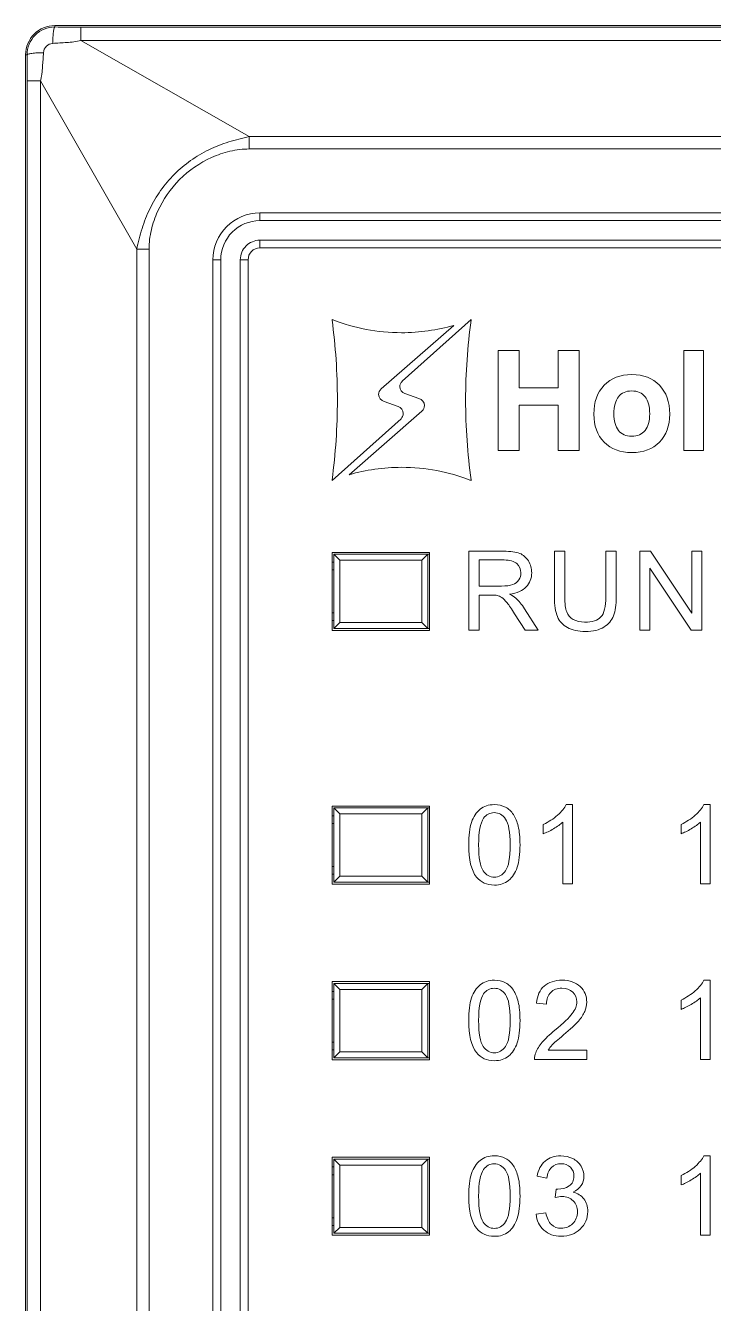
# Model space of a CAD drawing. Header units: millimetres. Extents: x 33157 to 59611, y -29750 to 1750.
# Drawn here: x 53663.15 to 53680.77, y 1401.97 to 1434.72 of the extents above; entities that cross this region are included whole.
import ezdxf

# ---------------------------------------------------------------- set-up
doc = ezdxf.new("R2010")
doc.units = ezdxf.units.MM
doc.layers.get('0').update_dxf_attribs({"lineweight": 18})

msp = doc.modelspace()

# ---------------------------------------------------------------- linework, layer by layer
at = {"lineweight": 9}
for p, q in [((53663.899, 1434.72), (53663.899, 1434.683)), ((53664.563, 1434.682), (53664.563, 1434.34)), ((53663.149, 1433.97), (53663.149, 1335.47)), ((53663.187, 1433.306), (53663.187, 1433.306)), ((53663.187, 1433.306), (53663.187, 1336.134)), ((53663.528, 1433.306), (53663.528, 1433.306)), ((53663.528, 1433.306), (53663.528, 1336.134)), ((53668.879, 1431.874), (53668.879, 1431.557)), ((53669.149, 1429.92), (53669.149, 1429.72)), ((53669.149, 1429.22), (53669.149, 1429.02)), ((53665.995, 1428.989), (53665.995, 1340.45)), ((53666.311, 1428.989), (53666.311, 1340.45)), ((53667.949, 1428.72), (53667.949, 1428.72)), ((53667.949, 1428.72), (53667.949, 1340.72)), ((53668.149, 1428.72), (53668.149, 1428.72)), ((53668.149, 1428.72), (53668.149, 1340.72)), ((53668.649, 1428.72), (53668.649, 1340.72)), ((53668.849, 1428.72), (53668.849, 1340.72)), ((53670.999, 1421.22), (53670.999, 1419.22)), ((53673.499, 1421.22), (53673.499, 1419.22)), ((53671.049, 1421.17), (53671.049, 1419.27)), ((53671.199, 1421.02), (53671.199, 1419.42)), ((53673.299, 1421.02), (53673.299, 1419.42)), ((53673.449, 1421.17), (53673.449, 1419.27)), ((53670.999, 1414.72), (53670.999, 1412.72)), ((53671.049, 1414.67), (53671.049, 1412.77)), ((53673.449, 1414.67), (53673.449, 1412.77)), ((53673.499, 1414.72), (53673.499, 1412.72)), ((53671.199, 1414.52), (53671.199, 1412.92)), ((53673.299, 1414.52), (53673.299, 1412.92)), ((53670.999, 1410.22), (53670.999, 1408.22)), ((53671.049, 1410.17), (53671.049, 1408.27)), ((53673.449, 1410.17), (53673.449, 1408.27)), ((53673.499, 1410.22), (53673.499, 1408.22)), ((53671.199, 1410.02), (53671.199, 1408.42)), ((53673.299, 1410.02), (53673.299, 1408.42)), ((53670.999, 1405.72), (53670.999, 1403.72)), ((53671.049, 1405.67), (53671.049, 1403.77)), ((53671.199, 1405.52), (53671.199, 1403.92)), ((53673.299, 1405.52), (53673.299, 1403.92)), ((53673.449, 1405.67), (53673.449, 1403.77)), ((53673.499, 1405.72), (53673.499, 1403.72))]:
    msp.add_line(p, q, dxfattribs=at)
for points, knots in [([(53663.899, 1434.72), (53663.7, 1434.72), (53663.509, 1434.641), (53663.368, 1434.5), (53663.228, 1434.359), (53663.149, 1434.169), (53663.149, 1433.97)], [0, 0, 0, 0, 165304.652238, 165304.652238, 165304.652238, 330609.304477, 330609.304477, 330609.304477, 330609.304477]), ([(53663.899, 1434.683), (53663.71, 1434.683), (53663.528, 1434.608), (53663.394, 1434.474), (53663.261, 1434.34), (53663.186, 1434.159), (53663.186, 1433.97)], [0, 0, 0, 0, 165304.802887, 165304.802887, 165304.802887, 330609.605774, 330609.605774, 330609.605774, 330609.605774]), ([(53663.899, 1434.683), (53663.894, 1434.682), (53663.891, 1434.678), (53663.889, 1434.674), (53663.884, 1434.666), (53663.882, 1434.658), (53663.88, 1434.65), (53663.876, 1434.638), (53663.873, 1434.625), (53663.871, 1434.612), (53663.867, 1434.595), (53663.865, 1434.578), (53663.863, 1434.561), (53663.857, 1434.516), (53663.853, 1434.471), (53663.85, 1434.426), (53663.846, 1434.371), (53663.844, 1434.317), (53663.843, 1434.262)], [0, 0, 0, 0, 140340.459918, 140340.459918, 140340.459918, 280680.919836, 280680.919836, 280680.919836, 421021.379754, 421021.379754, 421021.379754, 561361.839672, 561361.839672, 561361.839672, 701702.299591, 701702.299591, 701702.299591, 842042.759509, 842042.759509, 842042.759509, 842042.759509]), ([(53663.843, 1434.262), (53663.903, 1434.266), (53663.964, 1434.269), (53664.024, 1434.273), (53664.084, 1434.276), (53664.145, 1434.28), (53664.205, 1434.285), (53664.265, 1434.29), (53664.325, 1434.296), (53664.386, 1434.303), (53664.446, 1434.31), (53664.507, 1434.319), (53664.563, 1434.34)], [0, 0, 0, 0, 146582.949328, 146582.949328, 146582.949328, 293165.898656, 293165.898656, 293165.898656, 439748.847984, 439748.847984, 439748.847984, 586331.797312, 586331.797312, 586331.797312, 586331.797312]), ([(53663.186, 1433.97), (53663.186, 1433.974), (53663.191, 1433.977), (53663.195, 1433.979), (53663.203, 1433.984), (53663.211, 1433.987), (53663.219, 1433.989), (53663.231, 1433.993), (53663.244, 1433.995), (53663.257, 1433.998), (53663.274, 1434.001), (53663.291, 1434.004), (53663.308, 1434.006), (53663.352, 1434.012), (53663.397, 1434.016), (53663.443, 1434.019), (53663.497, 1434.022), (53663.552, 1434.024), (53663.606, 1434.025)], [0, 0, 0, 0, 140339.633561, 140339.633561, 140339.633561, 280679.267122, 280679.267122, 280679.267122, 421018.900683, 421018.900683, 421018.900683, 561358.534244, 561358.534244, 561358.534244, 701698.167805, 701698.167805, 701698.167805, 842037.801366, 842037.801366, 842037.801366, 842037.801366]), ([(53663.528, 1433.306), (53663.539, 1433.334), (53663.546, 1433.363), (53663.552, 1433.393), (53663.557, 1433.423), (53663.562, 1433.453), (53663.566, 1433.483), (53663.573, 1433.543), (53663.579, 1433.603), (53663.583, 1433.664), (53663.588, 1433.724), (53663.592, 1433.784), (53663.596, 1433.845), (53663.6, 1433.905), (53663.603, 1433.965), (53663.606, 1434.025)], [0, 0, 0, 0, 142979.376193, 142979.376193, 142979.376193, 285958.752386, 285958.752386, 285958.752386, 428938.128579, 428938.128579, 428938.128579, 571917.504772, 571917.504772, 571917.504772, 714896.880965, 714896.880965, 714896.880965, 714896.880965]), ([(53663.606, 1434.025), (53663.609, 1434.085), (53663.637, 1434.144), (53663.681, 1434.188), (53663.724, 1434.231), (53663.784, 1434.259), (53663.843, 1434.262)], [0, 0, 0, 0, 165306.618342, 165306.618342, 165306.618342, 330613.236683, 330613.236683, 330613.236683, 330613.236683]), ([(53668.879, 1431.874), (53668.791, 1431.852), (53668.703, 1431.832), (53668.615, 1431.811), (53668.526, 1431.789), (53668.439, 1431.765), (53668.352, 1431.737), (53668.179, 1431.683), (53668.009, 1431.617), (53667.846, 1431.537), (53667.682, 1431.457), (53667.525, 1431.364), (53667.377, 1431.259), (53667.229, 1431.154), (53667.09, 1431.036), (53666.961, 1430.908), (53666.832, 1430.779), (53666.715, 1430.64), (53666.609, 1430.491), (53666.504, 1430.343), (53666.411, 1430.186), (53666.331, 1430.023), (53666.252, 1429.86), (53666.185, 1429.69), (53666.131, 1429.516), (53666.104, 1429.43), (53666.08, 1429.342), (53666.058, 1429.254), (53666.036, 1429.166), (53666.017, 1429.077), (53665.995, 1428.989)], [0, 0, 0, 0, 135358.657209, 135358.657209, 135358.657209, 270717.314418, 270717.314418, 270717.314418, 406075.971628, 406075.971628, 406075.971628, 541434.628837, 541434.628837, 541434.628837, 676793.286046, 676793.286046, 676793.286046, 812151.943255, 812151.943255, 812151.943255, 947510.600464, 947510.600464, 947510.600464, 1082869.257674, 1082869.257674, 1082869.257674, 1218227.914883, 1218227.914883, 1218227.914883, 1353586.572092, 1353586.572092, 1353586.572092, 1353586.572092]), ([(53668.879, 1431.557), (53668.713, 1431.557), (53668.547, 1431.535), (53668.385, 1431.497), (53668.223, 1431.459), (53668.065, 1431.406), (53667.913, 1431.338), (53667.61, 1431.202), (53667.331, 1431.009), (53667.095, 1430.773), (53666.859, 1430.538), (53666.667, 1430.259), (53666.531, 1429.956), (53666.463, 1429.804), (53666.409, 1429.646), (53666.371, 1429.484), (53666.333, 1429.322), (53666.311, 1429.155), (53666.311, 1428.989)], [0, 0, 0, 0, 140352.830232, 140352.830232, 140352.830232, 280705.660465, 280705.660465, 280705.660465, 421058.490697, 421058.490697, 421058.490697, 561411.32093, 561411.32093, 561411.32093, 701764.151162, 701764.151162, 701764.151162, 842116.981394, 842116.981394, 842116.981394, 842116.981394]), ([(53669.149, 1429.92), (53668.831, 1429.92), (53668.525, 1429.793), (53668.3, 1429.568), (53668.075, 1429.343), (53667.949, 1429.038), (53667.949, 1428.72)], [0, 0, 0, 0, 165327.065782, 165327.065782, 165327.065782, 330654.131564, 330654.131564, 330654.131564, 330654.131564]), ([(53669.149, 1429.72), (53668.884, 1429.72), (53668.629, 1429.614), (53668.442, 1429.427), (53668.254, 1429.239), (53668.149, 1428.985), (53668.149, 1428.72)], [0, 0, 0, 0, 165327.884713, 165327.884713, 165327.884713, 330655.769427, 330655.769427, 330655.769427, 330655.769427]), ([(53669.149, 1429.22), (53669.016, 1429.22), (53668.889, 1429.167), (53668.795, 1429.073), (53668.701, 1428.98), (53668.649, 1428.852), (53668.649, 1428.72)], [0, 0, 0, 0, 165329.932514, 165329.932514, 165329.932514, 330659.865027, 330659.865027, 330659.865027, 330659.865027]), ([(53669.149, 1429.02), (53669.069, 1429.02), (53668.993, 1428.988), (53668.937, 1428.932), (53668.88, 1428.876), (53668.849, 1428.799), (53668.849, 1428.72)], [0, 0, 0, 0, 165330.751599, 165330.751599, 165330.751599, 330661.503199, 330661.503199, 330661.503199, 330661.503199])]:
    msp.add_open_spline(points, degree=3, knots=knots, dxfattribs=at)
for points in [[(53697.099, 1434.72), (53697.099, 1434.72), (53663.899, 1434.72), (53663.899, 1434.72)], [(53663.899, 1434.683), (53664.12, 1434.682), (53664.342, 1434.682), (53664.563, 1434.682)], [(53664.563, 1434.682), (53664.563, 1434.682), (53696.435, 1434.682), (53696.435, 1434.682)], [(53664.563, 1434.34), (53664.563, 1434.34), (53696.435, 1434.34), (53696.435, 1434.34)], [(53664.563, 1434.34), (53664.563, 1434.34), (53668.879, 1431.874), (53668.879, 1431.874)], [(53663.186, 1433.97), (53663.186, 1433.97), (53663.149, 1433.97), (53663.149, 1433.97)], [(53663.187, 1433.306), (53663.186, 1433.527), (53663.186, 1433.748), (53663.186, 1433.97)], [(53663.528, 1433.306), (53663.528, 1433.306), (53665.995, 1428.989), (53665.995, 1428.989)], [(53663.187, 1433.306), (53663.187, 1433.306), (53663.528, 1433.306), (53663.528, 1433.306)], [(53692.118, 1431.874), (53692.118, 1431.874), (53668.879, 1431.874), (53668.879, 1431.874)], [(53692.118, 1431.557), (53692.118, 1431.557), (53668.879, 1431.557), (53668.879, 1431.557)], [(53669.149, 1429.92), (53669.149, 1429.92), (53691.849, 1429.92), (53691.849, 1429.92)], [(53669.149, 1429.72), (53669.149, 1429.72), (53691.849, 1429.72), (53691.849, 1429.72)], [(53691.849, 1429.22), (53691.849, 1429.22), (53669.149, 1429.22), (53669.149, 1429.22)], [(53666.311, 1428.989), (53666.311, 1428.989), (53665.995, 1428.989), (53665.995, 1428.989)], [(53691.849, 1429.02), (53691.849, 1429.02), (53669.149, 1429.02), (53669.149, 1429.02)], [(53667.949, 1428.72), (53667.949, 1428.72), (53668.149, 1428.72), (53668.149, 1428.72)], [(53668.849, 1428.72), (53668.849, 1428.72), (53668.649, 1428.72), (53668.649, 1428.72)], [(53673.499, 1421.22), (53673.499, 1421.22), (53670.999, 1421.22), (53670.999, 1421.22)], [(53671.049, 1420.97), (53671.049, 1420.97), (53670.999, 1420.97), (53670.999, 1420.97)], [(53671.049, 1421.17), (53671.049, 1421.17), (53673.499, 1421.17), (53673.499, 1421.17)], [(53671.049, 1421.17), (53671.049, 1421.17), (53671.199, 1421.02), (53671.199, 1421.02)], [(53673.299, 1421.02), (53673.299, 1421.02), (53671.199, 1421.02), (53671.199, 1421.02)], [(53673.449, 1421.17), (53673.449, 1421.17), (53673.299, 1421.02), (53673.299, 1421.02)], [(53671.049, 1420.77), (53671.049, 1420.77), (53670.999, 1420.77), (53670.999, 1420.77)], [(53670.999, 1419.67), (53670.999, 1419.67), (53671.049, 1419.67), (53671.049, 1419.67)], [(53670.999, 1419.47), (53670.999, 1419.47), (53671.049, 1419.47), (53671.049, 1419.47)], [(53671.049, 1419.27), (53671.049, 1419.27), (53673.499, 1419.27), (53673.499, 1419.27)], [(53671.049, 1419.27), (53671.049, 1419.27), (53671.199, 1419.42), (53671.199, 1419.42)], [(53671.199, 1419.42), (53671.199, 1419.42), (53673.299, 1419.42), (53673.299, 1419.42)], [(53673.449, 1419.27), (53673.449, 1419.27), (53673.299, 1419.42), (53673.299, 1419.42)], [(53670.999, 1419.22), (53670.999, 1419.22), (53673.499, 1419.22), (53673.499, 1419.22)], [(53673.499, 1414.72), (53673.499, 1414.72), (53670.999, 1414.72), (53670.999, 1414.72)], [(53671.049, 1414.67), (53671.049, 1414.67), (53673.499, 1414.67), (53673.499, 1414.67)], [(53671.049, 1414.67), (53671.049, 1414.67), (53671.199, 1414.52), (53671.199, 1414.52)], [(53673.449, 1414.67), (53673.449, 1414.67), (53673.299, 1414.52), (53673.299, 1414.52)], [(53671.049, 1414.47), (53671.049, 1414.47), (53670.999, 1414.47), (53670.999, 1414.47)], [(53673.299, 1414.52), (53673.299, 1414.52), (53671.199, 1414.52), (53671.199, 1414.52)], [(53671.049, 1414.27), (53671.049, 1414.27), (53670.999, 1414.27), (53670.999, 1414.27)], [(53670.999, 1413.17), (53670.999, 1413.17), (53671.049, 1413.17), (53671.049, 1413.17)], [(53670.999, 1412.72), (53670.999, 1412.72), (53673.499, 1412.72), (53673.499, 1412.72)], [(53670.999, 1412.97), (53670.999, 1412.97), (53671.049, 1412.97), (53671.049, 1412.97)], [(53671.049, 1412.77), (53671.049, 1412.77), (53673.499, 1412.77), (53673.499, 1412.77)], [(53671.049, 1412.77), (53671.049, 1412.77), (53671.199, 1412.92), (53671.199, 1412.92)], [(53671.199, 1412.92), (53671.199, 1412.92), (53673.299, 1412.92), (53673.299, 1412.92)], [(53673.449, 1412.77), (53673.449, 1412.77), (53673.299, 1412.92), (53673.299, 1412.92)], [(53673.499, 1410.22), (53673.499, 1410.22), (53670.999, 1410.22), (53670.999, 1410.22)], [(53671.049, 1410.17), (53671.049, 1410.17), (53673.499, 1410.17), (53673.499, 1410.17)], [(53671.049, 1410.17), (53671.049, 1410.17), (53671.199, 1410.02), (53671.199, 1410.02)], [(53673.449, 1410.17), (53673.449, 1410.17), (53673.299, 1410.02), (53673.299, 1410.02)], [(53671.049, 1409.97), (53671.049, 1409.97), (53670.999, 1409.97), (53670.999, 1409.97)], [(53671.049, 1409.77), (53671.049, 1409.77), (53670.999, 1409.77), (53670.999, 1409.77)], [(53673.299, 1410.02), (53673.299, 1410.02), (53671.199, 1410.02), (53671.199, 1410.02)], [(53670.999, 1408.67), (53670.999, 1408.67), (53671.049, 1408.67), (53671.049, 1408.67)], [(53670.999, 1408.47), (53670.999, 1408.47), (53671.049, 1408.47), (53671.049, 1408.47)], [(53670.999, 1408.22), (53670.999, 1408.22), (53673.499, 1408.22), (53673.499, 1408.22)], [(53671.049, 1408.27), (53671.049, 1408.27), (53673.499, 1408.27), (53673.499, 1408.27)], [(53671.049, 1408.27), (53671.049, 1408.27), (53671.199, 1408.42), (53671.199, 1408.42)], [(53671.199, 1408.42), (53671.199, 1408.42), (53673.299, 1408.42), (53673.299, 1408.42)], [(53673.449, 1408.27), (53673.449, 1408.27), (53673.299, 1408.42), (53673.299, 1408.42)], [(53673.499, 1405.72), (53673.499, 1405.72), (53670.999, 1405.72), (53670.999, 1405.72)], [(53671.049, 1405.67), (53671.049, 1405.67), (53673.499, 1405.67), (53673.499, 1405.67)], [(53671.049, 1405.67), (53671.049, 1405.67), (53671.199, 1405.52), (53671.199, 1405.52)], [(53673.299, 1405.52), (53673.299, 1405.52), (53671.199, 1405.52), (53671.199, 1405.52)], [(53673.449, 1405.67), (53673.449, 1405.67), (53673.299, 1405.52), (53673.299, 1405.52)], [(53671.049, 1405.47), (53671.049, 1405.47), (53670.999, 1405.47), (53670.999, 1405.47)], [(53671.049, 1405.27), (53671.049, 1405.27), (53670.999, 1405.27), (53670.999, 1405.27)], [(53670.999, 1404.17), (53670.999, 1404.17), (53671.049, 1404.17), (53671.049, 1404.17)], [(53670.999, 1403.97), (53670.999, 1403.97), (53671.049, 1403.97), (53671.049, 1403.97)], [(53671.049, 1403.77), (53671.049, 1403.77), (53671.199, 1403.92), (53671.199, 1403.92)], [(53671.199, 1403.92), (53671.199, 1403.92), (53673.299, 1403.92), (53673.299, 1403.92)], [(53673.449, 1403.77), (53673.449, 1403.77), (53673.299, 1403.92), (53673.299, 1403.92)], [(53670.999, 1403.72), (53670.999, 1403.72), (53673.499, 1403.72), (53673.499, 1403.72)], [(53671.049, 1403.77), (53671.049, 1403.77), (53673.499, 1403.77), (53673.499, 1403.77)]]:
    msp.add_open_spline(points, degree=3, dxfattribs=at)
for points, knots in [([(53672.694, 1424.956), (53672.694, 1424.956), (53672.694, 1424.956), (53672.694, 1424.956), (53672.694, 1424.956), (53672.338, 1425.086), (53672.338, 1425.086), (53672.254, 1425.104), (53672.191, 1425.179), (53672.191, 1425.268), (53672.191, 1425.323), (53672.216, 1425.373), (53672.255, 1425.407), (53672.255, 1425.407), (53672.255, 1425.408), (53672.255, 1425.408), (53672.255, 1425.408), (53674.118, 1427.037), (53674.118, 1427.037), (53673.692, 1426.915), (53673.243, 1426.849), (53672.779, 1426.849), (53672.161, 1426.849), (53671.57, 1426.965), (53671.026, 1427.176), (53671.017, 1427.179), (53671.008, 1427.182), (53670.999, 1427.185), (53670.999, 1427.185), (53670.999, 1427.173), (53670.999, 1427.173), (53671.089, 1426.503), (53671.136, 1425.82), (53671.136, 1425.125), (53671.136, 1424.43), (53671.089, 1423.747), (53670.999, 1423.077), (53670.999, 1423.077), (53670.999, 1423.062), (53670.999, 1423.062), (53670.999, 1423.062), (53672.766, 1424.645), (53672.766, 1424.645), (53672.766, 1424.645), (53672.766, 1424.646), (53672.766, 1424.646), (53672.801, 1424.68), (53672.823, 1424.727), (53672.823, 1424.78), (53672.823, 1424.863), (53672.769, 1424.932), (53672.694, 1424.956)], [0, 0, 0, 0, 132330.18671, 132330.18671, 132330.18671, 264660.37342, 264660.37342, 264660.37342, 396990.56013, 396990.56013, 396990.56013, 529320.74684, 529320.74684, 529320.74684, 661650.93355, 661650.93355, 661650.93355, 793981.12026, 793981.12026, 793981.12026, 926311.30697, 926311.30697, 926311.30697, 1058641.49368, 1058641.49368, 1058641.49368, 1190971.68039, 1190971.68039, 1190971.68039, 1323301.8671, 1323301.8671, 1323301.8671, 1455632.05381, 1455632.05381, 1455632.05381, 1587962.24052, 1587962.24052, 1587962.24052, 1720292.42723, 1720292.42723, 1720292.42723, 1852622.61394, 1852622.61394, 1852622.61394, 1984952.80065, 1984952.80065, 1984952.80065, 2117282.98736, 2117282.98736, 2117282.98736, 2249613.17407, 2249613.17407, 2249613.17407, 2249613.17407]), ([(53672.864, 1425.292), (53672.864, 1425.292), (53672.864, 1425.292), (53672.864, 1425.292), (53672.864, 1425.292), (53673.22, 1425.162), (53673.22, 1425.162), (53673.304, 1425.144), (53673.366, 1425.07), (53673.366, 1424.98), (53673.366, 1424.925), (53673.341, 1424.875), (53673.303, 1424.841), (53673.303, 1424.841), (53673.303, 1424.84), (53673.303, 1424.84), (53673.303, 1424.84), (53671.44, 1423.211), (53671.44, 1423.211), (53671.866, 1423.333), (53672.314, 1423.399), (53672.779, 1423.399), (53673.397, 1423.399), (53673.988, 1423.283), (53674.532, 1423.072), (53674.541, 1423.069), (53674.55, 1423.066), (53674.559, 1423.063), (53674.559, 1423.063), (53674.559, 1423.075), (53674.559, 1423.075), (53674.469, 1423.745), (53674.421, 1424.428), (53674.421, 1425.123), (53674.421, 1425.818), (53674.469, 1426.502), (53674.559, 1427.172), (53674.559, 1427.172), (53674.559, 1427.186), (53674.559, 1427.186), (53674.559, 1427.186), (53672.792, 1425.603), (53672.792, 1425.603), (53672.792, 1425.603), (53672.792, 1425.602), (53672.792, 1425.602), (53672.757, 1425.568), (53672.735, 1425.521), (53672.735, 1425.468), (53672.735, 1425.385), (53672.789, 1425.316), (53672.864, 1425.292)], [0, 0, 0, 0, 132335.71671, 132335.71671, 132335.71671, 264671.433421, 264671.433421, 264671.433421, 397007.150131, 397007.150131, 397007.150131, 529342.866841, 529342.866841, 529342.866841, 661678.583552, 661678.583552, 661678.583552, 794014.300262, 794014.300262, 794014.300262, 926350.016973, 926350.016973, 926350.016973, 1058685.733683, 1058685.733683, 1058685.733683, 1191021.450393, 1191021.450393, 1191021.450393, 1323357.167104, 1323357.167104, 1323357.167104, 1455692.883814, 1455692.883814, 1455692.883814, 1588028.600524, 1588028.600524, 1588028.600524, 1720364.317235, 1720364.317235, 1720364.317235, 1852700.033945, 1852700.033945, 1852700.033945, 1985035.750655, 1985035.750655, 1985035.750655, 2117371.467366, 2117371.467366, 2117371.467366, 2249707.184076, 2249707.184076, 2249707.184076, 2249707.184076]), ([(53675.253, 1426.393), (53675.253, 1426.393), (53675.52, 1426.393), (53675.52, 1426.393), (53675.52, 1426.393), (53675.79, 1426.393), (53675.79, 1426.393), (53675.79, 1426.393), (53675.79, 1425.433), (53675.79, 1425.433), (53675.79, 1425.433), (53676.793, 1425.433), (53676.793, 1425.433), (53676.793, 1425.433), (53676.793, 1426.393), (53676.793, 1426.393), (53676.793, 1426.393), (53677.061, 1426.393), (53677.061, 1426.393), (53677.061, 1426.393), (53677.33, 1426.393), (53677.33, 1426.393), (53677.33, 1426.393), (53677.33, 1423.827), (53677.33, 1423.827), (53677.33, 1423.827), (53677.062, 1423.827), (53677.062, 1423.827), (53677.062, 1423.827), (53676.793, 1423.827), (53676.793, 1423.827), (53676.793, 1423.827), (53676.793, 1424.991), (53676.793, 1424.991), (53676.793, 1424.991), (53675.79, 1424.991), (53675.79, 1424.991), (53675.79, 1424.991), (53675.79, 1423.827), (53675.79, 1423.827), (53675.79, 1423.827), (53675.522, 1423.827), (53675.522, 1423.827), (53675.522, 1423.827), (53675.253, 1423.827), (53675.253, 1423.827), (53675.253, 1423.827), (53675.253, 1426.393), (53675.253, 1426.393)], [0, 0, 0, 0, 132576.113349, 132576.113349, 132576.113349, 265152.226698, 265152.226698, 265152.226698, 397728.340048, 397728.340048, 397728.340048, 530304.453397, 530304.453397, 530304.453397, 662880.566746, 662880.566746, 662880.566746, 795456.680095, 795456.680095, 795456.680095, 928032.793444, 928032.793444, 928032.793444, 1060608.906793, 1060608.906793, 1060608.906793, 1193185.020143, 1193185.020143, 1193185.020143, 1325761.133492, 1325761.133492, 1325761.133492, 1458337.246841, 1458337.246841, 1458337.246841, 1590913.36019, 1590913.36019, 1590913.36019, 1723489.473539, 1723489.473539, 1723489.473539, 1856065.586889, 1856065.586889, 1856065.586889, 1988641.700238, 1988641.700238, 1988641.700238, 2121217.813587, 2121217.813587, 2121217.813587, 2121217.813587]), ([(53680.013, 1426.393), (53680.013, 1426.393), (53680.263, 1426.393), (53680.263, 1426.393), (53680.263, 1426.393), (53680.514, 1426.393), (53680.514, 1426.393), (53680.514, 1426.393), (53680.514, 1423.827), (53680.514, 1423.827), (53680.514, 1423.827), (53680.264, 1423.827), (53680.264, 1423.827), (53680.264, 1423.827), (53680.013, 1423.827), (53680.013, 1423.827), (53680.013, 1423.827), (53680.013, 1426.393), (53680.013, 1426.393)], [0, 0, 0, 0, 140393.901834, 140393.901834, 140393.901834, 280787.803669, 280787.803669, 280787.803669, 421181.705503, 421181.705503, 421181.705503, 561575.607338, 561575.607338, 561575.607338, 701969.509172, 701969.509172, 701969.509172, 842363.411007, 842363.411007, 842363.411007, 842363.411007]), ([(53677.968, 1424.044), (53677.792, 1424.222), (53677.705, 1424.463), (53677.705, 1424.765), (53677.705, 1425.075), (53677.792, 1425.32), (53677.968, 1425.502), (53678.143, 1425.684), (53678.379, 1425.776), (53678.676, 1425.776), (53678.975, 1425.776), (53679.212, 1425.684), (53679.387, 1425.502), (53679.561, 1425.32), (53679.649, 1425.075), (53679.649, 1424.765), (53679.649, 1424.463), (53679.561, 1424.222), (53679.387, 1424.044), (53679.212, 1423.866), (53678.975, 1423.777), (53678.676, 1423.777), (53678.379, 1423.777), (53678.143, 1423.866), (53677.968, 1424.044)], [0, 0, 0, 0, 137267.133533, 137267.133533, 137267.133533, 274534.267066, 274534.267066, 274534.267066, 411801.400599, 411801.400599, 411801.400599, 549068.534132, 549068.534132, 549068.534132, 686335.667665, 686335.667665, 686335.667665, 823602.801197, 823602.801197, 823602.801197, 960869.93473, 960869.93473, 960869.93473, 1098137.068263, 1098137.068263, 1098137.068263, 1098137.068263]), ([(53679.017, 1424.343), (53679.095, 1424.441), (53679.135, 1424.584), (53679.135, 1424.771), (53679.135, 1424.962), (53679.095, 1425.108), (53679.017, 1425.207), (53678.939, 1425.307), (53678.825, 1425.356), (53678.676, 1425.356), (53678.526, 1425.356), (53678.413, 1425.307), (53678.335, 1425.207), (53678.258, 1425.108), (53678.219, 1424.962), (53678.219, 1424.771), (53678.219, 1424.584), (53678.258, 1424.441), (53678.335, 1424.343), (53678.413, 1424.246), (53678.526, 1424.197), (53678.676, 1424.197), (53678.825, 1424.197), (53678.939, 1424.246), (53679.017, 1424.343)], [0, 0, 0, 0, 137268.459971, 137268.459971, 137268.459971, 274536.919941, 274536.919941, 274536.919941, 411805.379912, 411805.379912, 411805.379912, 549073.839882, 549073.839882, 549073.839882, 686342.299853, 686342.299853, 686342.299853, 823610.759823, 823610.759823, 823610.759823, 960879.219794, 960879.219794, 960879.219794, 1098147.679764, 1098147.679764, 1098147.679764, 1098147.679764]), ([(53674.499, 1419.227), (53674.499, 1419.227), (53674.499, 1421.248), (53674.499, 1421.248), (53674.499, 1421.248), (53675.394, 1421.248), (53675.394, 1421.248), (53675.574, 1421.248), (53675.711, 1421.229), (53675.805, 1421.193), (53675.898, 1421.157), (53675.973, 1421.093), (53676.029, 1421.001), (53676.085, 1420.909), (53676.113, 1420.808), (53676.113, 1420.697), (53676.113, 1420.553), (53676.066, 1420.432), (53675.974, 1420.334), (53675.881, 1420.236), (53675.738, 1420.174), (53675.544, 1420.147), (53675.615, 1420.113), (53675.669, 1420.079), (53675.705, 1420.046), (53675.784, 1419.975), (53675.857, 1419.885), (53675.927, 1419.777), (53675.927, 1419.777), (53676.276, 1419.227), (53676.276, 1419.227), (53676.276, 1419.227), (53675.942, 1419.227), (53675.942, 1419.227), (53675.942, 1419.227), (53675.675, 1419.647), (53675.675, 1419.647), (53675.597, 1419.769), (53675.533, 1419.862), (53675.483, 1419.926), (53675.432, 1419.991), (53675.387, 1420.035), (53675.347, 1420.061), (53675.307, 1420.087), (53675.266, 1420.105), (53675.225, 1420.115), (53675.195, 1420.121), (53675.145, 1420.124), (53675.076, 1420.124), (53675.076, 1420.124), (53674.767, 1420.124), (53674.767, 1420.124), (53674.767, 1420.124), (53674.767, 1419.227), (53674.767, 1419.227), (53674.767, 1419.227), (53674.499, 1419.227), (53674.499, 1419.227)], [0, 0, 0, 0, 131876.937556, 131876.937556, 131876.937556, 263753.875111, 263753.875111, 263753.875111, 395630.812667, 395630.812667, 395630.812667, 527507.750223, 527507.750223, 527507.750223, 659384.687778, 659384.687778, 659384.687778, 791261.625334, 791261.625334, 791261.625334, 923138.562889, 923138.562889, 923138.562889, 1055015.500445, 1055015.500445, 1055015.500445, 1186892.438001, 1186892.438001, 1186892.438001, 1318769.375556, 1318769.375556, 1318769.375556, 1450646.313112, 1450646.313112, 1450646.313112, 1582523.250668, 1582523.250668, 1582523.250668, 1714400.188223, 1714400.188223, 1714400.188223, 1846277.125779, 1846277.125779, 1846277.125779, 1978154.063335, 1978154.063335, 1978154.063335, 2110031.00089, 2110031.00089, 2110031.00089, 2241907.938446, 2241907.938446, 2241907.938446, 2373784.876001, 2373784.876001, 2373784.876001, 2505661.813557, 2505661.813557, 2505661.813557, 2505661.813557]), ([(53678.011, 1421.248), (53678.011, 1421.248), (53678.279, 1421.248), (53678.279, 1421.248), (53678.279, 1421.248), (53678.279, 1420.081), (53678.279, 1420.081), (53678.279, 1419.877), (53678.256, 1419.716), (53678.211, 1419.597), (53678.165, 1419.478), (53678.082, 1419.38), (53677.962, 1419.305), (53677.843, 1419.231), (53677.686, 1419.193), (53677.491, 1419.193), (53677.303, 1419.193), (53677.148, 1419.225), (53677.028, 1419.291), (53676.907, 1419.356), (53676.822, 1419.45), (53676.771, 1419.574), (53676.719, 1419.698), (53676.693, 1419.867), (53676.693, 1420.081), (53676.693, 1420.081), (53676.693, 1421.248), (53676.693, 1421.248), (53676.693, 1421.248), (53676.962, 1421.248), (53676.962, 1421.248), (53676.962, 1421.248), (53676.962, 1420.081), (53676.962, 1420.081), (53676.962, 1419.906), (53676.978, 1419.776), (53677.01, 1419.693), (53677.043, 1419.61), (53677.098, 1419.545), (53677.178, 1419.501), (53677.257, 1419.455), (53677.354, 1419.433), (53677.468, 1419.433), (53677.664, 1419.433), (53677.803, 1419.478), (53677.887, 1419.566), (53677.97, 1419.656), (53678.011, 1419.827), (53678.011, 1420.081), (53678.011, 1420.081), (53678.011, 1421.248), (53678.011, 1421.248)], [0, 0, 0, 0, 132350.91578, 132350.91578, 132350.91578, 264701.83156, 264701.83156, 264701.83156, 397052.74734, 397052.74734, 397052.74734, 529403.66312, 529403.66312, 529403.66312, 661754.5789, 661754.5789, 661754.5789, 794105.49468, 794105.49468, 794105.49468, 926456.41046, 926456.41046, 926456.41046, 1058807.32624, 1058807.32624, 1058807.32624, 1191158.242019, 1191158.242019, 1191158.242019, 1323509.157799, 1323509.157799, 1323509.157799, 1455860.073579, 1455860.073579, 1455860.073579, 1588210.989359, 1588210.989359, 1588210.989359, 1720561.905139, 1720561.905139, 1720561.905139, 1852912.820919, 1852912.820919, 1852912.820919, 1985263.736699, 1985263.736699, 1985263.736699, 2117614.652479, 2117614.652479, 2117614.652479, 2249965.568259, 2249965.568259, 2249965.568259, 2249965.568259]), ([(53678.88, 1419.227), (53678.88, 1419.227), (53678.88, 1421.248), (53678.88, 1421.248), (53678.88, 1421.248), (53679.155, 1421.248), (53679.155, 1421.248), (53679.155, 1421.248), (53680.215, 1419.661), (53680.215, 1419.661), (53680.215, 1419.661), (53680.215, 1421.248), (53680.215, 1421.248), (53680.215, 1421.248), (53680.472, 1421.248), (53680.472, 1421.248), (53680.472, 1421.248), (53680.472, 1419.227), (53680.472, 1419.227), (53680.472, 1419.227), (53680.197, 1419.227), (53680.197, 1419.227), (53680.197, 1419.227), (53679.137, 1420.813), (53679.137, 1420.813), (53679.137, 1420.813), (53679.137, 1419.227), (53679.137, 1419.227), (53679.137, 1419.227), (53678.88, 1419.227), (53678.88, 1419.227)], [0, 0, 0, 0, 135399.252835, 135399.252835, 135399.252835, 270798.50567, 270798.50567, 270798.50567, 406197.758506, 406197.758506, 406197.758506, 541597.011341, 541597.011341, 541597.011341, 676996.264176, 676996.264176, 676996.264176, 812395.517011, 812395.517011, 812395.517011, 947794.769846, 947794.769846, 947794.769846, 1083194.022682, 1083194.022682, 1083194.022682, 1218593.275517, 1218593.275517, 1218593.275517, 1353992.528352, 1353992.528352, 1353992.528352, 1353992.528352]), ([(53674.767, 1420.356), (53674.767, 1420.356), (53675.34, 1420.356), (53675.34, 1420.356), (53675.463, 1420.356), (53675.558, 1420.368), (53675.626, 1420.394), (53675.695, 1420.419), (53675.747, 1420.459), (53675.783, 1420.515), (53675.818, 1420.571), (53675.836, 1420.631), (53675.836, 1420.696), (53675.836, 1420.792), (53675.802, 1420.871), (53675.733, 1420.932), (53675.664, 1420.994), (53675.554, 1421.025), (53675.405, 1421.025), (53675.405, 1421.025), (53674.767, 1421.025), (53674.767, 1421.025), (53674.767, 1421.025), (53674.767, 1420.356), (53674.767, 1420.356)], [0, 0, 0, 0, 137266.155107, 137266.155107, 137266.155107, 274532.310215, 274532.310215, 274532.310215, 411798.465322, 411798.465322, 411798.465322, 549064.62043, 549064.62043, 549064.62043, 686330.775537, 686330.775537, 686330.775537, 823596.930645, 823596.930645, 823596.930645, 960863.085752, 960863.085752, 960863.085752, 1098129.240859, 1098129.240859, 1098129.240859, 1098129.240859]), ([(53674.499, 1413.724), (53674.499, 1413.963), (53674.523, 1414.155), (53674.572, 1414.301), (53674.621, 1414.447), (53674.694, 1414.56), (53674.791, 1414.638), (53674.888, 1414.717), (53675.009, 1414.756), (53675.156, 1414.756), (53675.264, 1414.756), (53675.359, 1414.734), (53675.442, 1414.691), (53675.524, 1414.647), (53675.591, 1414.584), (53675.644, 1414.502), (53675.697, 1414.42), (53675.738, 1414.32), (53675.768, 1414.201), (53675.799, 1414.083), (53675.814, 1413.924), (53675.814, 1413.724), (53675.814, 1413.487), (53675.789, 1413.295), (53675.741, 1413.149), (53675.692, 1413.003), (53675.619, 1412.891), (53675.523, 1412.812), (53675.426, 1412.732), (53675.304, 1412.693), (53675.156, 1412.693), (53674.962, 1412.693), (53674.809, 1412.762), (53674.698, 1412.901), (53674.565, 1413.07), (53674.499, 1413.344), (53674.499, 1413.724)], [0, 0, 0, 0, 134150.619176, 134150.619176, 134150.619176, 268301.238351, 268301.238351, 268301.238351, 402451.857527, 402451.857527, 402451.857527, 536602.476702, 536602.476702, 536602.476702, 670753.095878, 670753.095878, 670753.095878, 804903.715053, 804903.715053, 804903.715053, 939054.334229, 939054.334229, 939054.334229, 1073204.953404, 1073204.953404, 1073204.953404, 1207355.57258, 1207355.57258, 1207355.57258, 1341506.191755, 1341506.191755, 1341506.191755, 1475656.810931, 1475656.810931, 1475656.810931, 1609807.430106, 1609807.430106, 1609807.430106, 1609807.430106]), ([(53677.156, 1412.727), (53677.156, 1412.727), (53676.908, 1412.727), (53676.908, 1412.727), (53676.908, 1412.727), (53676.908, 1414.308), (53676.908, 1414.308), (53676.848, 1414.251), (53676.77, 1414.194), (53676.673, 1414.137), (53676.576, 1414.08), (53676.488, 1414.037), (53676.411, 1414.009), (53676.411, 1414.009), (53676.411, 1414.249), (53676.411, 1414.249), (53676.55, 1414.314), (53676.671, 1414.393), (53676.775, 1414.486), (53676.879, 1414.579), (53676.953, 1414.669), (53676.996, 1414.756), (53676.996, 1414.756), (53677.156, 1414.756), (53677.156, 1414.756), (53677.156, 1414.756), (53677.156, 1412.727), (53677.156, 1412.727)], [0, 0, 0, 0, 136313.333687, 136313.333687, 136313.333687, 272626.667374, 272626.667374, 272626.667374, 408940.001062, 408940.001062, 408940.001062, 545253.334749, 545253.334749, 545253.334749, 681566.668436, 681566.668436, 681566.668436, 817880.002123, 817880.002123, 817880.002123, 954193.335811, 954193.335811, 954193.335811, 1090506.669498, 1090506.669498, 1090506.669498, 1226820.003185, 1226820.003185, 1226820.003185, 1226820.003185]), ([(53680.683, 1412.727), (53680.683, 1412.727), (53680.435, 1412.727), (53680.435, 1412.727), (53680.435, 1412.727), (53680.435, 1414.308), (53680.435, 1414.308), (53680.375, 1414.251), (53680.296, 1414.194), (53680.2, 1414.137), (53680.103, 1414.08), (53680.015, 1414.037), (53679.938, 1414.009), (53679.938, 1414.009), (53679.938, 1414.249), (53679.938, 1414.249), (53680.077, 1414.314), (53680.198, 1414.393), (53680.302, 1414.486), (53680.406, 1414.579), (53680.48, 1414.669), (53680.523, 1414.756), (53680.523, 1414.756), (53680.683, 1414.756), (53680.683, 1414.756), (53680.683, 1414.756), (53680.683, 1412.727), (53680.683, 1412.727)], [0, 0, 0, 0, 136322.40008, 136322.40008, 136322.40008, 272644.800161, 272644.800161, 272644.800161, 408967.200241, 408967.200241, 408967.200241, 545289.600321, 545289.600321, 545289.600321, 681612.000402, 681612.000402, 681612.000402, 817934.400482, 817934.400482, 817934.400482, 954256.800562, 954256.800562, 954256.800562, 1090579.200643, 1090579.200643, 1090579.200643, 1226901.600723, 1226901.600723, 1226901.600723, 1226901.600723]), ([(53674.753, 1413.723), (53674.753, 1413.391), (53674.791, 1413.169), (53674.869, 1413.06), (53674.946, 1412.951), (53675.042, 1412.896), (53675.156, 1412.896), (53675.27, 1412.896), (53675.366, 1412.951), (53675.444, 1413.061), (53675.521, 1413.171), (53675.56, 1413.391), (53675.56, 1413.723), (53675.56, 1414.056), (53675.521, 1414.277), (53675.444, 1414.386), (53675.366, 1414.495), (53675.27, 1414.55), (53675.153, 1414.55), (53675.04, 1414.55), (53674.948, 1414.502), (53674.88, 1414.405), (53674.795, 1414.282), (53674.753, 1414.055), (53674.753, 1413.723)], [0, 0, 0, 0, 137273.364918, 137273.364918, 137273.364918, 274546.729835, 274546.729835, 274546.729835, 411820.094753, 411820.094753, 411820.094753, 549093.45967, 549093.45967, 549093.45967, 686366.824588, 686366.824588, 686366.824588, 823640.189505, 823640.189505, 823640.189505, 960913.554423, 960913.554423, 960913.554423, 1098186.91934, 1098186.91934, 1098186.91934, 1098186.91934]), ([(53674.499, 1409.224), (53674.499, 1409.463), (53674.523, 1409.655), (53674.572, 1409.801), (53674.621, 1409.947), (53674.694, 1410.06), (53674.791, 1410.138), (53674.888, 1410.217), (53675.009, 1410.256), (53675.156, 1410.256), (53675.264, 1410.256), (53675.359, 1410.234), (53675.442, 1410.191), (53675.524, 1410.147), (53675.591, 1410.084), (53675.644, 1410.002), (53675.697, 1409.92), (53675.738, 1409.82), (53675.768, 1409.701), (53675.799, 1409.583), (53675.814, 1409.424), (53675.814, 1409.224), (53675.814, 1408.987), (53675.789, 1408.795), (53675.741, 1408.649), (53675.692, 1408.503), (53675.619, 1408.391), (53675.523, 1408.312), (53675.426, 1408.232), (53675.304, 1408.193), (53675.156, 1408.193), (53674.962, 1408.193), (53674.809, 1408.262), (53674.698, 1408.401), (53674.565, 1408.57), (53674.499, 1408.844), (53674.499, 1409.224)], [0, 0, 0, 0, 134156.099615, 134156.099615, 134156.099615, 268312.199229, 268312.199229, 268312.199229, 402468.298844, 402468.298844, 402468.298844, 536624.398458, 536624.398458, 536624.398458, 670780.498073, 670780.498073, 670780.498073, 804936.597687, 804936.597687, 804936.597687, 939092.697302, 939092.697302, 939092.697302, 1073248.796916, 1073248.796916, 1073248.796916, 1207404.896531, 1207404.896531, 1207404.896531, 1341560.996145, 1341560.996145, 1341560.996145, 1475717.09576, 1475717.09576, 1475717.09576, 1609873.195374, 1609873.195374, 1609873.195374, 1609873.195374]), ([(53677.526, 1408.464), (53677.526, 1408.464), (53677.526, 1408.227), (53677.526, 1408.227), (53677.526, 1408.227), (53676.188, 1408.227), (53676.188, 1408.227), (53676.186, 1408.287), (53676.196, 1408.344), (53676.217, 1408.399), (53676.252, 1408.49), (53676.307, 1408.58), (53676.383, 1408.668), (53676.458, 1408.756), (53676.566, 1408.858), (53676.707, 1408.973), (53676.926, 1409.153), (53677.074, 1409.296), (53677.152, 1409.401), (53677.23, 1409.506), (53677.269, 1409.606), (53677.269, 1409.7), (53677.269, 1409.798), (53677.234, 1409.881), (53677.163, 1409.949), (53677.093, 1410.016), (53677.001, 1410.05), (53676.887, 1410.05), (53676.767, 1410.05), (53676.671, 1410.014), (53676.599, 1409.943), (53676.527, 1409.872), (53676.491, 1409.773), (53676.49, 1409.646), (53676.49, 1409.646), (53676.236, 1409.672), (53676.236, 1409.672), (53676.254, 1409.862), (53676.32, 1410.007), (53676.433, 1410.106), (53676.548, 1410.206), (53676.701, 1410.256), (53676.893, 1410.256), (53677.087, 1410.256), (53677.241, 1410.202), (53677.353, 1410.095), (53677.467, 1409.987), (53677.523, 1409.853), (53677.523, 1409.694), (53677.523, 1409.613), (53677.507, 1409.534), (53677.473, 1409.456), (53677.44, 1409.377), (53677.385, 1409.295), (53677.309, 1409.209), (53677.232, 1409.122), (53677.104, 1409.003), (53676.926, 1408.853), (53676.777, 1408.728), (53676.681, 1408.643), (53676.639, 1408.598), (53676.597, 1408.554), (53676.562, 1408.509), (53676.534, 1408.464), (53676.534, 1408.464), (53677.526, 1408.464), (53677.526, 1408.464)], [0, 0, 0, 0, 131319.550428, 131319.550428, 131319.550428, 262639.100855, 262639.100855, 262639.100855, 393958.651283, 393958.651283, 393958.651283, 525278.20171, 525278.20171, 525278.20171, 656597.752138, 656597.752138, 656597.752138, 787917.302565, 787917.302565, 787917.302565, 919236.852993, 919236.852993, 919236.852993, 1050556.403421, 1050556.403421, 1050556.403421, 1181875.953848, 1181875.953848, 1181875.953848, 1313195.504276, 1313195.504276, 1313195.504276, 1444515.054703, 1444515.054703, 1444515.054703, 1575834.605131, 1575834.605131, 1575834.605131, 1707154.155558, 1707154.155558, 1707154.155558, 1838473.705986, 1838473.705986, 1838473.705986, 1969793.256414, 1969793.256414, 1969793.256414, 2101112.806841, 2101112.806841, 2101112.806841, 2232432.357269, 2232432.357269, 2232432.357269, 2363751.907696, 2363751.907696, 2363751.907696, 2495071.458124, 2495071.458124, 2495071.458124, 2626391.008551, 2626391.008551, 2626391.008551, 2757710.558979, 2757710.558979, 2757710.558979, 2889030.109407, 2889030.109407, 2889030.109407, 2889030.109407]), ([(53680.683, 1408.227), (53680.683, 1408.227), (53680.435, 1408.227), (53680.435, 1408.227), (53680.435, 1408.227), (53680.435, 1409.808), (53680.435, 1409.808), (53680.375, 1409.751), (53680.296, 1409.694), (53680.2, 1409.637), (53680.103, 1409.58), (53680.015, 1409.537), (53679.938, 1409.509), (53679.938, 1409.509), (53679.938, 1409.749), (53679.938, 1409.749), (53680.077, 1409.814), (53680.198, 1409.893), (53680.302, 1409.986), (53680.406, 1410.079), (53680.48, 1410.169), (53680.523, 1410.256), (53680.523, 1410.256), (53680.683, 1410.256), (53680.683, 1410.256), (53680.683, 1410.256), (53680.683, 1408.227), (53680.683, 1408.227)], [0, 0, 0, 0, 136327.720393, 136327.720393, 136327.720393, 272655.440785, 272655.440785, 272655.440785, 408983.161178, 408983.161178, 408983.161178, 545310.881571, 545310.881571, 545310.881571, 681638.601963, 681638.601963, 681638.601963, 817966.322356, 817966.322356, 817966.322356, 954294.042748, 954294.042748, 954294.042748, 1090621.763141, 1090621.763141, 1090621.763141, 1226949.483534, 1226949.483534, 1226949.483534, 1226949.483534]), ([(53674.753, 1409.223), (53674.753, 1408.891), (53674.791, 1408.669), (53674.869, 1408.56), (53674.946, 1408.451), (53675.042, 1408.396), (53675.156, 1408.396), (53675.27, 1408.396), (53675.366, 1408.451), (53675.444, 1408.561), (53675.521, 1408.671), (53675.56, 1408.891), (53675.56, 1409.223), (53675.56, 1409.556), (53675.521, 1409.777), (53675.444, 1409.886), (53675.366, 1409.995), (53675.27, 1410.05), (53675.153, 1410.05), (53675.04, 1410.05), (53674.948, 1410.002), (53674.88, 1409.905), (53674.795, 1409.782), (53674.753, 1409.555), (53674.753, 1409.223)], [0, 0, 0, 0, 137278.972665, 137278.972665, 137278.972665, 274557.945329, 274557.945329, 274557.945329, 411836.917994, 411836.917994, 411836.917994, 549115.890658, 549115.890658, 549115.890658, 686394.863323, 686394.863323, 686394.863323, 823673.835987, 823673.835987, 823673.835987, 960952.808652, 960952.808652, 960952.808652, 1098231.781317, 1098231.781317, 1098231.781317, 1098231.781317]), ([(53674.499, 1404.724), (53674.499, 1404.963), (53674.523, 1405.155), (53674.572, 1405.301), (53674.621, 1405.447), (53674.694, 1405.56), (53674.791, 1405.638), (53674.888, 1405.717), (53675.009, 1405.756), (53675.156, 1405.756), (53675.264, 1405.756), (53675.359, 1405.734), (53675.442, 1405.691), (53675.524, 1405.647), (53675.591, 1405.584), (53675.644, 1405.502), (53675.697, 1405.42), (53675.738, 1405.32), (53675.768, 1405.201), (53675.799, 1405.083), (53675.814, 1404.924), (53675.814, 1404.724), (53675.814, 1404.487), (53675.789, 1404.295), (53675.741, 1404.149), (53675.692, 1404.003), (53675.619, 1403.891), (53675.523, 1403.812), (53675.426, 1403.732), (53675.304, 1403.693), (53675.156, 1403.693), (53674.962, 1403.693), (53674.809, 1403.762), (53674.698, 1403.901), (53674.565, 1404.07), (53674.499, 1404.344), (53674.499, 1404.724)], [0, 0, 0, 0, 134161.580758, 134161.580758, 134161.580758, 268323.161516, 268323.161516, 268323.161516, 402484.742274, 402484.742274, 402484.742274, 536646.323032, 536646.323032, 536646.323032, 670807.903791, 670807.903791, 670807.903791, 804969.484549, 804969.484549, 804969.484549, 939131.065307, 939131.065307, 939131.065307, 1073292.646065, 1073292.646065, 1073292.646065, 1207454.226823, 1207454.226823, 1207454.226823, 1341615.807581, 1341615.807581, 1341615.807581, 1475777.388339, 1475777.388339, 1475777.388339, 1609938.969097, 1609938.969097, 1609938.969097, 1609938.969097]), ([(53674.753, 1404.723), (53674.753, 1404.391), (53674.791, 1404.169), (53674.869, 1404.06), (53674.946, 1403.951), (53675.042, 1403.896), (53675.156, 1403.896), (53675.27, 1403.896), (53675.366, 1403.951), (53675.444, 1404.061), (53675.521, 1404.171), (53675.56, 1404.391), (53675.56, 1404.723), (53675.56, 1405.056), (53675.521, 1405.277), (53675.444, 1405.386), (53675.366, 1405.495), (53675.27, 1405.55), (53675.153, 1405.55), (53675.04, 1405.55), (53674.948, 1405.502), (53674.88, 1405.405), (53674.795, 1405.282), (53674.753, 1405.055), (53674.753, 1404.723)], [0, 0, 0, 0, 137284.581134, 137284.581134, 137284.581134, 274569.162267, 274569.162267, 274569.162267, 411853.743401, 411853.743401, 411853.743401, 549138.324534, 549138.324534, 549138.324534, 686422.905668, 686422.905668, 686422.905668, 823707.486801, 823707.486801, 823707.486801, 960992.067935, 960992.067935, 960992.067935, 1098276.649068, 1098276.649068, 1098276.649068, 1098276.649068]), ([(53676.225, 1404.263), (53676.225, 1404.263), (53676.473, 1404.297), (53676.473, 1404.297), (53676.502, 1404.156), (53676.55, 1404.054), (53676.618, 1403.992), (53676.686, 1403.93), (53676.77, 1403.899), (53676.869, 1403.899), (53676.987, 1403.899), (53677.086, 1403.939), (53677.166, 1404.02), (53677.246, 1404.101), (53677.286, 1404.201), (53677.286, 1404.321), (53677.286, 1404.435), (53677.249, 1404.529), (53677.174, 1404.603), (53677.1, 1404.677), (53677.005, 1404.714), (53676.89, 1404.714), (53676.843, 1404.714), (53676.785, 1404.705), (53676.715, 1404.686), (53676.715, 1404.686), (53676.742, 1404.904), (53676.742, 1404.904), (53676.759, 1404.902), (53676.772, 1404.901), (53676.782, 1404.901), (53676.889, 1404.901), (53676.984, 1404.929), (53677.069, 1404.984), (53677.153, 1405.039), (53677.196, 1405.123), (53677.196, 1405.238), (53677.196, 1405.328), (53677.165, 1405.404), (53677.103, 1405.463), (53677.042, 1405.523), (53676.962, 1405.553), (53676.865, 1405.553), (53676.768, 1405.553), (53676.687, 1405.522), (53676.623, 1405.461), (53676.558, 1405.4), (53676.517, 1405.308), (53676.499, 1405.186), (53676.499, 1405.186), (53676.25, 1405.231), (53676.25, 1405.231), (53676.281, 1405.398), (53676.35, 1405.527), (53676.457, 1405.619), (53676.565, 1405.71), (53676.699, 1405.756), (53676.859, 1405.756), (53676.969, 1405.756), (53677.07, 1405.732), (53677.163, 1405.685), (53677.256, 1405.638), (53677.327, 1405.574), (53677.376, 1405.492), (53677.425, 1405.41), (53677.45, 1405.324), (53677.45, 1405.232), (53677.45, 1405.145), (53677.426, 1405.066), (53677.38, 1404.994), (53677.333, 1404.923), (53677.263, 1404.866), (53677.171, 1404.824), (53677.291, 1404.796), (53677.383, 1404.739), (53677.45, 1404.652), (53677.516, 1404.566), (53677.549, 1404.456), (53677.549, 1404.326), (53677.549, 1404.15), (53677.484, 1404), (53677.356, 1403.877), (53677.227, 1403.754), (53677.064, 1403.693), (53676.868, 1403.693), (53676.69, 1403.693), (53676.543, 1403.746), (53676.426, 1403.852), (53676.308, 1403.958), (53676.241, 1404.095), (53676.225, 1404.263)], [0, 0, 0, 0, 130417.388835, 130417.388835, 130417.388835, 260834.77767, 260834.77767, 260834.77767, 391252.166505, 391252.166505, 391252.166505, 521669.55534, 521669.55534, 521669.55534, 652086.944175, 652086.944175, 652086.944175, 782504.33301, 782504.33301, 782504.33301, 912921.721845, 912921.721845, 912921.721845, 1043339.11068, 1043339.11068, 1043339.11068, 1173756.499515, 1173756.499515, 1173756.499515, 1304173.88835, 1304173.88835, 1304173.88835, 1434591.277185, 1434591.277185, 1434591.277185, 1565008.66602, 1565008.66602, 1565008.66602, 1695426.054855, 1695426.054855, 1695426.054855, 1825843.44369, 1825843.44369, 1825843.44369, 1956260.832524, 1956260.832524, 1956260.832524, 2086678.221359, 2086678.221359, 2086678.221359, 2217095.610194, 2217095.610194, 2217095.610194, 2347512.999029, 2347512.999029, 2347512.999029, 2477930.387864, 2477930.387864, 2477930.387864, 2608347.776699, 2608347.776699, 2608347.776699, 2738765.165534, 2738765.165534, 2738765.165534, 2869182.554369, 2869182.554369, 2869182.554369, 2999599.943204, 2999599.943204, 2999599.943204, 3130017.332039, 3130017.332039, 3130017.332039, 3260434.720874, 3260434.720874, 3260434.720874, 3390852.109709, 3390852.109709, 3390852.109709, 3521269.498544, 3521269.498544, 3521269.498544, 3651686.887379, 3651686.887379, 3651686.887379, 3782104.276214, 3782104.276214, 3782104.276214, 3912521.665049, 3912521.665049, 3912521.665049, 3912521.665049]), ([(53680.683, 1403.727), (53680.683, 1403.727), (53680.435, 1403.727), (53680.435, 1403.727), (53680.435, 1403.727), (53680.435, 1405.308), (53680.435, 1405.308), (53680.375, 1405.251), (53680.296, 1405.194), (53680.2, 1405.137), (53680.103, 1405.08), (53680.015, 1405.037), (53679.938, 1405.009), (53679.938, 1405.009), (53679.938, 1405.249), (53679.938, 1405.249), (53680.077, 1405.314), (53680.198, 1405.393), (53680.302, 1405.486), (53680.406, 1405.579), (53680.48, 1405.669), (53680.523, 1405.756), (53680.523, 1405.756), (53680.683, 1405.756), (53680.683, 1405.756), (53680.683, 1405.756), (53680.683, 1403.727), (53680.683, 1403.727)], [0, 0, 0, 0, 136333.041404, 136333.041404, 136333.041404, 272666.082808, 272666.082808, 272666.082808, 408999.124212, 408999.124212, 408999.124212, 545332.165615, 545332.165615, 545332.165615, 681665.207019, 681665.207019, 681665.207019, 817998.248423, 817998.248423, 817998.248423, 954331.289827, 954331.289827, 954331.289827, 1090664.331231, 1090664.331231, 1090664.331231, 1226997.372635, 1226997.372635, 1226997.372635, 1226997.372635])]:
    msp.add_open_spline(points, degree=3, knots=knots)

doc.saveas('drawing.dxf')
